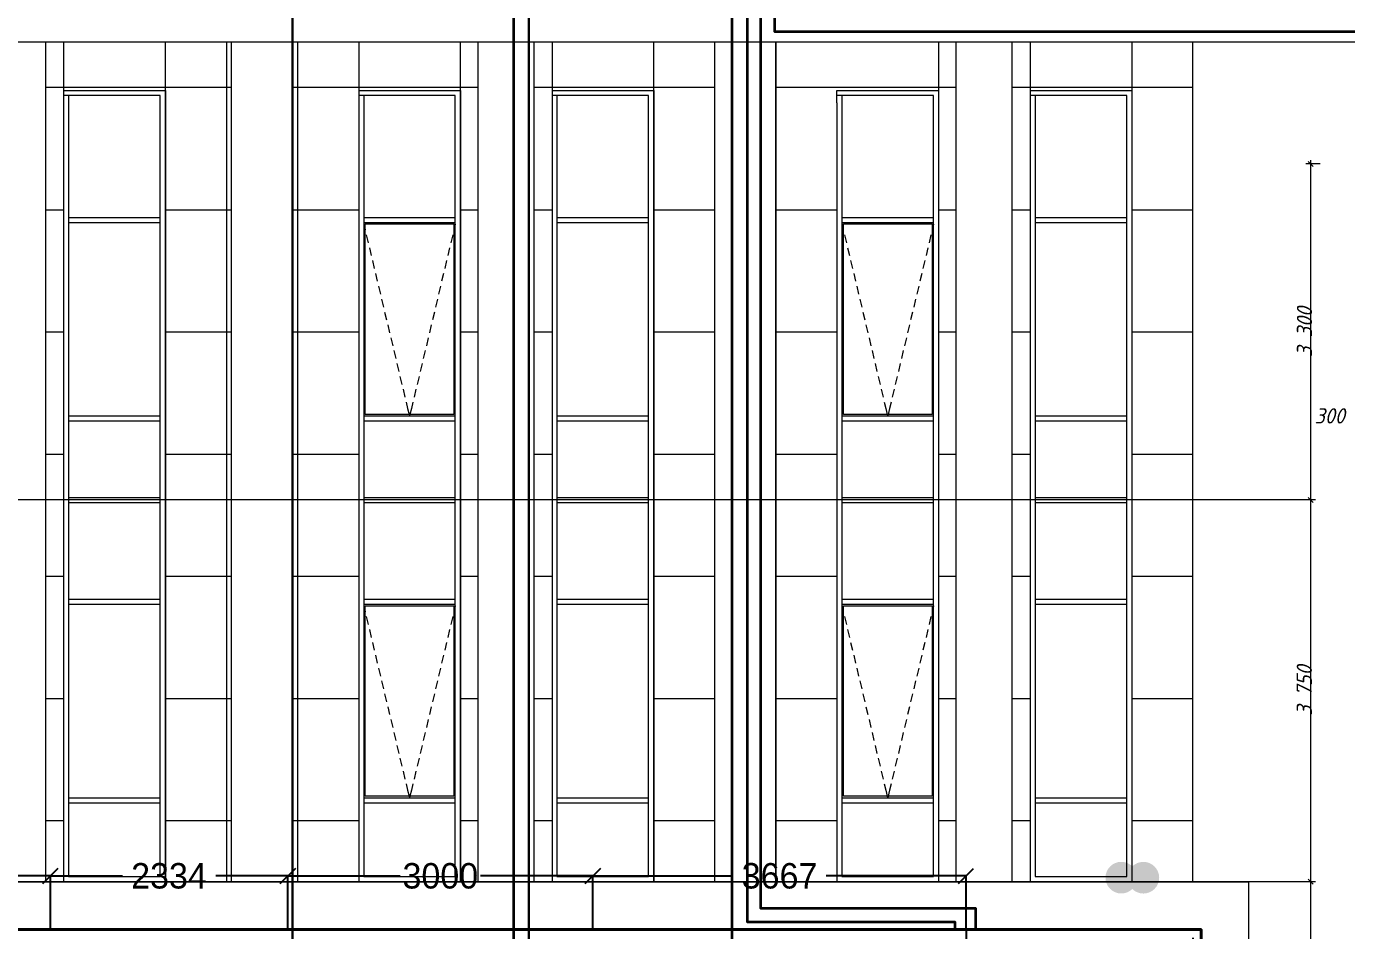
# Model space of a CAD drawing. Header units: millimetres. Extents: x 1499747 to 4230374, y -28481 to 441852.
# Drawn here: x 2710897 to 2723872, y 195405 to 204284 of the extents above; entities that cross this region are included whole.
import ezdxf
from ezdxf.xclip import XClip

# ---------------------------------------------------------------- set-up
doc = ezdxf.new("R2010")
doc.units = ezdxf.units.MM
doc.header["$MEASUREMENT"] = 0
doc.header["$XCLIPFRAME"] = 0
doc.layers.add('0_ANNOT_Dimensions', color=7, linetype='Continuous')
for name, color, linetype, lineweight in [('1 Фасад_42_Витражные окна_Ном._пера__1_Ном._пера__7', 7, 'Continuous', 18), ('1 Фасад_42_Витражные окна_Ном._пера__92_Ном._пера__233', 233, 'Continuous', 18), ('1 Фасад_42_Выступы_Ном._пера__1_Ном._пера__7', 7, 'Continuous', 18), ('1 Фасад_42_Конструктив - Балки_Ном._пера__10_Ном._пера__134', 134, 'Continuous', 18), ('1 Фасад_42_Конструктив - Перекрытия_Ном._пера__1_Ном._пера__7', 7, 'Continuous', 18), ('1 Фасад_42_Конструктив - Стены Ненесущие Газоблок_Ном._пера__87_Ном._пера__251', 250, 'Continuous', 18), ('1 Фасад_42_Окна Archicad_Ном._пера__87_Ном._пера__251', 250, 'Continuous', 18), ('1 Фасад_42_Отделка керамика_Ном._пера__1_Ном._пера__7', 7, 'Continuous', 18), ('1 Фасад_42_Парапет_Ном._пера__20_Ном._пера__1', 1, 'Continuous', 18), ('1 Фасад_42_Сетка кладки_Ном._пера__20_Ном._пера__1', 1, 'Continuous', 18), ('1 Фасад_42_Сетка кладки_Ном._пера__5_Ном._пера__5', 5, 'Continuous', 18), ('1 Фасад_42_Сетка кладки_Ном._пера__62_Ном._пера__253', 252, 'Continuous', 18), ('Кабель 2x4mm', 200, 'Continuous', 30), ('Кабель 2х10mm', 230, 'Continuous', 30), ('Кабель 2х6 mm', 150, 'Continuous', 30)]:
    doc.layers.add(name, color=color, linetype=linetype, lineweight=lineweight)
doc.styles.add('СГЕНЕРИР_СТИЛЬ_1', font='')
doc.styles.get('СГЕНЕРИР_СТИЛЬ_1').set_extended_font_data('GOST Common', italic=True)
doc.dimstyles.get("Standard").update_dxf_attribs({"dimtxt": 0.18, "dimasz": 0.18, "dimexe": 0.18, "dimexo": 0.0625, "dimgap": 0.09, "dimtad": 0, "dimtih": 1, "dimtoh": 1, "dimdec": 4, "dimzin": 0, "dimdsep": 46, "dimtxsty": 'Standard', "dimcen": 0.09, "dimadec": 0, "dimazin": 0, "dimtfac": 1, "dimtdec": 4, "dimtofl": 0, "dimtmove": 0, "dimatfit": 3, "dimfxl": 1, "dimtolj": 1, "dimtzin": 0, "dimarcsym": 0})

# ---------------------------------------------------------------- blocks, each defined once
blk = doc.blocks.new('Чертеж_5_42', base_point=(1557140, 9891))
at = {"layer": '1 Фасад_42_Витражные окна_Ном._пера__1_Ном._пера__7', "color": 252, "linetype": 'Continuous', "true_color": 0x939598}
for p, q in [((1517590, 54211), (1517541, 54211)), ((1518490, 54211), (1517590, 54211)), ((1517590, 54211), (1517590, 53281)), ((1518490, 53281), (1518490, 54211)), ((1520490, 54211), (1520441, 54211)), ((1521390, 54211), (1520490, 54211)), ((1520490, 54211), (1520490, 53281)), ((1521390, 53281), (1521390, 54211)), ((1522390, 54211), (1522341, 54211)), ((1523290, 54211), (1522390, 54211)), ((1522390, 54211), (1522390, 53281)), ((1523290, 53281), (1523290, 54211)), ((1525191, 54211), (1525141, 54211)), ((1526091, 54211), (1525191, 54211)), ((1525191, 54211), (1525191, 53281)), ((1526091, 53281), (1526091, 54211)), ((1527090, 54211), (1527041, 54211)), ((1527990, 54211), (1527090, 54211)), ((1527090, 54211), (1527090, 53281)), ((1527990, 53281), (1527990, 54211)), ((1517590, 53281), (1517590, 52991)), ((1518490, 53016), (1518490, 53281)), ((1520490, 53281), (1520490, 52991)), ((1521390, 53016), (1521390, 53281)), ((1522390, 53281), (1522390, 52991)), ((1523290, 53016), (1523290, 53281)), ((1525191, 53281), (1525191, 52991)), ((1526091, 53016), (1526091, 53281)), ((1527090, 53281), (1527090, 52991)), ((1527990, 53016), (1527990, 53281)), ((1517590, 53016), (1518490, 53016)), ((1517590, 52991), (1517590, 52561)), ((1517590, 52966), (1518490, 52966)), ((1518490, 52991), (1518490, 53016)), ((1518490, 52966), (1518490, 52991)), ((1518490, 51066), (1518490, 52966)), ((1520490, 53016), (1521390, 53016)), ((1520490, 52991), (1520490, 52561)), ((1520490, 52966), (1521390, 52966)), ((1520505, 52951), (1521375, 52951)), ((1520505, 51081), (1520505, 52951)), ((1521375, 52951), (1521375, 51081)), ((1521390, 52991), (1521390, 53016)), ((1521390, 52966), (1521390, 52991)), ((1521390, 51066), (1521390, 52966)), ((1522390, 53016), (1523290, 53016)), ((1522390, 52991), (1522390, 52561)), ((1522390, 52966), (1523290, 52966)), ((1523290, 52991), (1523290, 53016)), ((1523290, 52966), (1523290, 52991)), ((1523290, 51066), (1523290, 52966)), ((1525191, 53016), (1526091, 53016)), ((1525191, 52991), (1525191, 52561)), ((1525191, 52966), (1526091, 52966)), ((1525206, 52951), (1526076, 52951)), ((1525206, 51081), (1525206, 52951)), ((1526076, 52951), (1526076, 51081)), ((1526091, 52991), (1526091, 53016)), ((1526091, 52966), (1526091, 52991)), ((1526091, 51066), (1526091, 52966)), ((1527090, 53016), (1527990, 53016)), ((1527090, 52991), (1527090, 52561)), ((1527090, 52966), (1527990, 52966)), ((1527990, 52991), (1527990, 53016)), ((1527990, 52966), (1527990, 52991)), ((1527990, 51066), (1527990, 52966)), ((1517590, 52561), (1517590, 51041)), ((1520490, 52561), (1520490, 51041)), ((1522390, 52561), (1522390, 51041)), ((1525191, 52561), (1525191, 51041)), ((1527090, 52561), (1527090, 51041)), ((1517590, 51066), (1518490, 51066)), ((1517590, 51041), (1517590, 50691)), ((1517590, 51016), (1518490, 51016)), ((1518490, 51041), (1518490, 51066)), ((1518490, 51016), (1518490, 51041)), ((1518490, 50691), (1518490, 51016)), ((1520490, 51066), (1521390, 51066)), ((1520490, 51041), (1520490, 50691)), ((1520490, 51016), (1521390, 51016)), ((1521375, 51081), (1520505, 51081)), ((1521390, 51041), (1521390, 51066)), ((1521390, 51016), (1521390, 51041)), ((1521390, 50691), (1521390, 51016)), ((1522390, 51066), (1523290, 51066)), ((1522390, 51041), (1522390, 50691)), ((1522390, 51016), (1523290, 51016)), ((1523290, 51041), (1523290, 51066)), ((1523290, 51016), (1523290, 51041)), ((1523290, 50691), (1523290, 51016)), ((1525191, 51066), (1526091, 51066)), ((1525191, 51041), (1525191, 50691)), ((1525191, 51016), (1526091, 51016)), ((1526076, 51081), (1525206, 51081)), ((1526091, 51041), (1526091, 51066)), ((1526091, 51016), (1526091, 51041)), ((1526091, 50691), (1526091, 51016)), ((1527090, 51066), (1527990, 51066)), ((1527090, 51041), (1527090, 50691)), ((1527090, 51016), (1527990, 51016)), ((1527990, 51041), (1527990, 51066)), ((1527990, 51016), (1527990, 51041)), ((1527990, 50691), (1527990, 51016)), ((1517590, 50691), (1517590, 50241)), ((1518490, 50266), (1518490, 50691)), ((1520490, 50691), (1520490, 50241)), ((1521390, 50266), (1521390, 50691)), ((1522390, 50691), (1522390, 50241)), ((1523290, 50266), (1523290, 50691)), ((1525191, 50691), (1525191, 50241)), ((1526091, 50266), (1526091, 50691)), ((1527090, 50691), (1527090, 50241)), ((1527990, 50266), (1527990, 50691)), ((1517590, 50266), (1518490, 50266)), ((1517590, 50241), (1517590, 49241)), ((1518490, 50241), (1518490, 50266)), ((1518490, 50216), (1518490, 50241)), ((1520490, 50266), (1521390, 50266)), ((1520490, 50241), (1520490, 49241)), ((1521390, 50241), (1521390, 50266)), ((1521390, 50216), (1521390, 50241)), ((1522390, 50266), (1523290, 50266)), ((1522390, 50241), (1522390, 49241)), ((1523290, 50241), (1523290, 50266)), ((1523290, 50216), (1523290, 50241)), ((1525191, 50266), (1526091, 50266)), ((1525191, 50241), (1525191, 49241)), ((1526091, 50241), (1526091, 50266)), ((1526091, 50216), (1526091, 50241)), ((1527090, 50266), (1527990, 50266)), ((1527090, 50241), (1527090, 49241)), ((1527990, 50241), (1527990, 50266)), ((1527990, 50216), (1527990, 50241)), ((1517590, 50216), (1518490, 50216)), ((1518490, 49266), (1518490, 50216)), ((1520490, 50216), (1521390, 50216)), ((1521390, 49266), (1521390, 50216)), ((1522390, 50216), (1523290, 50216)), ((1523290, 49266), (1523290, 50216)), ((1525191, 50216), (1526091, 50216)), ((1526091, 49266), (1526091, 50216)), ((1527090, 50216), (1527990, 50216)), ((1527990, 49266), (1527990, 50216)), ((1517590, 49266), (1518490, 49266)), ((1517590, 49241), (1517590, 48791)), ((1517590, 49216), (1518490, 49216)), ((1518490, 49241), (1518490, 49266)), ((1518490, 49216), (1518490, 49241)), ((1518490, 48101), (1518490, 49216)), ((1520490, 49266), (1521390, 49266)), ((1520490, 49241), (1520490, 48791)), ((1520490, 49216), (1521390, 49216)), ((1520505, 49201), (1521375, 49201)), ((1520505, 47331), (1520505, 49201)), ((1521375, 49201), (1521375, 47331)), ((1521390, 49241), (1521390, 49266)), ((1521390, 49216), (1521390, 49241)), ((1521390, 48101), (1521390, 49216)), ((1522390, 49266), (1523290, 49266)), ((1522390, 49241), (1522390, 48791)), ((1522390, 49216), (1523290, 49216)), ((1523290, 49241), (1523290, 49266)), ((1523290, 49216), (1523290, 49241)), ((1523290, 48101), (1523290, 49216)), ((1525191, 49266), (1526091, 49266)), ((1525191, 49241), (1525191, 48791)), ((1525191, 49216), (1526091, 49216)), ((1525206, 49201), (1526076, 49201)), ((1525206, 47331), (1525206, 49201)), ((1526076, 49201), (1526076, 47331)), ((1526091, 49241), (1526091, 49266)), ((1526091, 49216), (1526091, 49241)), ((1526091, 48101), (1526091, 49216)), ((1527090, 49266), (1527990, 49266)), ((1527090, 49241), (1527090, 48791)), ((1527090, 49216), (1527990, 49216)), ((1527990, 49241), (1527990, 49266)), ((1527990, 49216), (1527990, 49241)), ((1527990, 48101), (1527990, 49216)), ((1517590, 48791), (1517590, 48101)), ((1520490, 48791), (1520490, 48101)), ((1522390, 48791), (1522390, 48101)), ((1525191, 48791), (1525191, 48101)), ((1527090, 48791), (1527090, 48101)), ((1517590, 48101), (1517590, 47391)), ((1518490, 47316), (1518490, 48101)), ((1520490, 48101), (1520490, 47391)), ((1521390, 47316), (1521390, 48101)), ((1522390, 48101), (1522390, 47391)), ((1523290, 47316), (1523290, 48101)), ((1525191, 48101), (1525191, 47391)), ((1526091, 47316), (1526091, 48101)), ((1527090, 48101), (1527090, 47391)), ((1527990, 47316), (1527990, 48101)), ((1517590, 47391), (1517590, 47291)), ((1520490, 47391), (1520490, 47291)), ((1522390, 47391), (1522390, 47291)), ((1525191, 47391), (1525191, 47291)), ((1527090, 47391), (1527090, 47291)), ((1517590, 47316), (1518490, 47316)), ((1517590, 47291), (1517590, 46541)), ((1517590, 47266), (1518490, 47266)), ((1518490, 47291), (1518490, 47316)), ((1518490, 46541), (1518490, 47291)), ((1520490, 47316), (1521390, 47316)), ((1520490, 47291), (1520490, 46541)), ((1520490, 47266), (1521390, 47266)), ((1521375, 47331), (1520505, 47331)), ((1521390, 47291), (1521390, 47316)), ((1521390, 46541), (1521390, 47291)), ((1522390, 47316), (1523290, 47316)), ((1522390, 47291), (1522390, 46541)), ((1522390, 47266), (1523290, 47266)), ((1523290, 47291), (1523290, 47316)), ((1523290, 46541), (1523290, 47291)), ((1525191, 47316), (1526091, 47316)), ((1525191, 47291), (1525191, 46541)), ((1525191, 47266), (1526091, 47266)), ((1526076, 47331), (1525206, 47331)), ((1526091, 47291), (1526091, 47316)), ((1526091, 46541), (1526091, 47291)), ((1527090, 47316), (1527990, 47316)), ((1527090, 47291), (1527090, 46541)), ((1527090, 47266), (1527990, 47266)), ((1527990, 47291), (1527990, 47316)), ((1527990, 47266), (1527990, 47291)), ((1527990, 46541), (1527990, 47266)), ((1517590, 46541), (1518490, 46541)), ((1520490, 46541), (1521390, 46541)), ((1522390, 46541), (1523290, 46541)), ((1525191, 46541), (1526091, 46541)), ((1527090, 46541), (1527990, 46541))]:
    blk.add_line(p, q, dxfattribs=at)
at = {"layer": '1 Фасад_42_Витражные окна_Ном._пера__92_Ном._пера__233', "color": 252, "linetype": 'Continuous', "true_color": 0x939598}
for p, q in [((1520490, 52950), (1520504, 52893)), ((1521390, 52950), (1521377, 52893)), ((1525191, 52950), (1525204, 52893)), ((1526091, 52950), (1526077, 52893)), ((1520516, 52845), (1520534, 52767)), ((1521365, 52845), (1521347, 52767)), ((1525216, 52845), (1525234, 52767)), ((1526065, 52845), (1526047, 52767)), ((1520546, 52718), (1520564, 52641)), ((1521335, 52718), (1521317, 52641)), ((1525246, 52718), (1525264, 52641)), ((1526035, 52718), (1526017, 52641)), ((1520576, 52592), (1520594, 52514)), ((1521305, 52592), (1521287, 52514)), ((1525276, 52592), (1525294, 52514)), ((1526005, 52592), (1525987, 52514)), ((1520606, 52465), (1520624, 52388)), ((1521275, 52465), (1521256, 52388)), ((1525306, 52465), (1525325, 52388)), ((1525975, 52465), (1525957, 52388)), ((1520636, 52339), (1520655, 52261)), ((1521245, 52339), (1521226, 52261)), ((1525336, 52339), (1525355, 52261)), ((1525945, 52339), (1525926, 52261)), ((1520666, 52213), (1520685, 52135)), ((1521215, 52213), (1521196, 52135)), ((1525366, 52213), (1525385, 52135)), ((1525915, 52213), (1525896, 52135)), ((1520696, 52086), (1520715, 52008)), ((1521185, 52086), (1521166, 52008)), ((1525396, 52086), (1525415, 52008)), ((1525885, 52086), (1525866, 52008)), ((1520726, 51960), (1520745, 51882)), ((1521154, 51960), (1521136, 51882)), ((1525427, 51960), (1525445, 51882)), ((1525855, 51960), (1525836, 51882)), ((1520757, 51833), (1520775, 51755)), ((1521124, 51833), (1521106, 51755)), ((1525457, 51833), (1525475, 51755)), ((1525824, 51833), (1525806, 51755)), ((1520787, 51707), (1520805, 51629)), ((1521094, 51707), (1521076, 51629)), ((1525487, 51707), (1525505, 51629)), ((1525794, 51707), (1525776, 51629)), ((1520817, 51580), (1520835, 51502)), ((1521064, 51580), (1521046, 51502)), ((1525517, 51580), (1525535, 51502)), ((1525764, 51580), (1525746, 51502)), ((1520847, 51454), (1520866, 51376)), ((1521034, 51454), (1521015, 51376)), ((1525547, 51454), (1525566, 51376)), ((1525734, 51454), (1525715, 51376)), ((1520877, 51327), (1520896, 51249)), ((1521004, 51327), (1520985, 51249)), ((1525577, 51327), (1525596, 51249)), ((1525704, 51327), (1525685, 51249)), ((1520907, 51201), (1520922, 51139)), ((1520922, 51139), (1520936, 51081)), ((1520959, 51139), (1520945, 51081)), ((1520974, 51201), (1520959, 51139)), ((1525607, 51201), (1525622, 51139)), ((1525622, 51139), (1525636, 51081)), ((1525659, 51139), (1525645, 51081)), ((1525674, 51201), (1525659, 51139)), ((1520936, 51081), (1520939, 51066)), ((1520945, 51081), (1520942, 51066)), ((1525636, 51081), (1525639, 51066)), ((1525645, 51081), (1525642, 51066)), ((1520490, 49200), (1520504, 49143)), ((1521390, 49200), (1521377, 49143)), ((1525191, 49200), (1525204, 49143)), ((1526091, 49200), (1526077, 49143)), ((1520516, 49095), (1520534, 49017)), ((1521365, 49095), (1521347, 49017)), ((1525216, 49095), (1525234, 49017)), ((1526065, 49095), (1526047, 49017)), ((1520546, 48968), (1520564, 48891)), ((1521335, 48968), (1521317, 48891)), ((1525246, 48968), (1525264, 48891)), ((1526035, 48968), (1526017, 48891)), ((1520576, 48842), (1520594, 48764)), ((1521305, 48842), (1521287, 48764)), ((1525276, 48842), (1525294, 48764)), ((1526005, 48842), (1525987, 48764)), ((1520606, 48715), (1520624, 48638)), ((1521275, 48715), (1521256, 48638)), ((1525306, 48715), (1525325, 48638)), ((1525975, 48715), (1525957, 48638)), ((1520636, 48589), (1520655, 48511)), ((1521245, 48589), (1521226, 48511)), ((1525336, 48589), (1525355, 48511)), ((1525945, 48589), (1525926, 48511)), ((1520666, 48463), (1520685, 48385)), ((1521215, 48463), (1521196, 48385)), ((1525366, 48463), (1525385, 48385)), ((1525915, 48463), (1525896, 48385)), ((1520696, 48336), (1520715, 48258)), ((1521185, 48336), (1521166, 48258)), ((1525396, 48336), (1525415, 48258)), ((1525885, 48336), (1525866, 48258)), ((1520726, 48210), (1520745, 48132)), ((1521154, 48210), (1521136, 48132)), ((1525427, 48210), (1525445, 48132)), ((1525855, 48210), (1525836, 48132)), ((1520757, 48083), (1520775, 48005)), ((1521124, 48083), (1521106, 48005)), ((1525457, 48083), (1525475, 48005)), ((1525824, 48083), (1525806, 48005)), ((1520787, 47957), (1520805, 47879)), ((1521094, 47957), (1521076, 47879)), ((1525487, 47957), (1525505, 47879)), ((1525794, 47957), (1525776, 47879)), ((1520817, 47830), (1520835, 47752)), ((1521064, 47830), (1521046, 47752)), ((1525517, 47830), (1525535, 47752)), ((1525764, 47830), (1525746, 47752)), ((1520847, 47704), (1520866, 47626)), ((1521034, 47704), (1521015, 47626)), ((1525547, 47704), (1525566, 47626)), ((1525734, 47704), (1525715, 47626)), ((1520877, 47577), (1520896, 47499)), ((1521004, 47577), (1520985, 47499)), ((1525577, 47577), (1525596, 47499)), ((1525704, 47577), (1525685, 47499)), ((1520907, 47451), (1520922, 47389)), ((1520922, 47389), (1520936, 47331)), ((1520959, 47389), (1520945, 47331)), ((1520974, 47451), (1520959, 47389)), ((1525607, 47451), (1525622, 47389)), ((1525622, 47389), (1525636, 47331)), ((1525659, 47389), (1525645, 47331)), ((1525674, 47451), (1525659, 47389)), ((1520936, 47331), (1520939, 47316)), ((1520945, 47331), (1520942, 47316)), ((1525636, 47331), (1525639, 47316)), ((1525645, 47331), (1525642, 47316))]:
    blk.add_line(p, q, dxfattribs=at)
at = {"layer": '1 Фасад_42_Выступы_Ном._пера__1_Ном._пера__7', "color": 252, "linetype": 'Continuous', "true_color": 0x939598}
for p, q in [((1517366, 46491), (1517366, 54741)), ((1519190, 46491), (1519190, 54741)), ((1519790, 46491), (1519790, 54741)), ((1521616, 46491), (1521616, 54741)), ((1522166, 46491), (1522166, 54741)), ((1523940, 46491), (1523940, 54741)), ((1524540, 46491), (1524540, 54741)), ((1526315, 46491), (1526315, 54741)), ((1526865, 46491), (1526865, 54741)), ((1528640, 46491), (1528640, 54741)), ((1516816, 46491), (1517366, 46491)), ((1517366, 46491), (1519190, 46491)), ((1519190, 46491), (1519790, 46491)), ((1519790, 46491), (1521616, 46491)), ((1521616, 46491), (1522166, 46491)), ((1522166, 46491), (1523940, 46491)), ((1523940, 46491), (1524540, 46491)), ((1524540, 46491), (1526315, 46491)), ((1526315, 46491), (1526865, 46491)), ((1526865, 46491), (1528640, 46491)), ((1528640, 46491), (1529190, 46491)), ((1528640, 46491), (1529190, 46491)), ((1529190, 19541), (1529190, 46491))]:
    blk.add_line(p, q, dxfattribs=at)
at = {"layer": '1 Фасад_42_Конструктив - Балки_Ном._пера__10_Ном._пера__134', "color": 252, "linetype": 'Continuous', "true_color": 0x939598}
for p, q in [((1526141, 50081), (1526141, 50081)), ((1528040, 50081), (1528041, 50081)), ((1526141, 49841), (1526141, 49841)), ((1528040, 49841), (1528041, 49841))]:
    blk.add_line(p, q, dxfattribs=at)
at = {"layer": '1 Фасад_42_Конструктив - Перекрытия_Ном._пера__1_Ном._пера__7', "linetype": 'Continuous'}
for p, q in [((1518540, 50241), (1518541, 50241)), ((1521440, 50241), (1521441, 50241)), ((1523340, 50241), (1523341, 50241)), ((1526141, 50241), (1526141, 50241)), ((1528040, 50241), (1528041, 50241)), ((1521440, 50081), (1521441, 50081)), ((1523340, 50081), (1523341, 50081))]:
    blk.add_line(p, q, dxfattribs=at)
at = {"layer": '1 Фасад_42_Конструктив - Стены Ненесущие Газоблок_Ном._пера__87_Ном._пера__251', "color": 252, "linetype": 'Continuous', "true_color": 0x939598}
blk.add_line((1518541, 50081), (1518540, 50081), dxfattribs=at)
at = {"layer": '1 Фасад_42_Окна Archicad_Ном._пера__87_Ном._пера__251', "color": 252, "linetype": 'Continuous', "true_color": 0x939598}
for p, q in [((1518540, 48841), (1518541, 48841)), ((1521440, 48841), (1521441, 48841)), ((1523340, 48841), (1523341, 48841)), ((1526141, 48841), (1526141, 48841)), ((1528040, 48841), (1528041, 48841))]:
    blk.add_line(p, q, dxfattribs=at)
at = {"layer": '1 Фасад_42_Отделка керамика_Ном._пера__1_Ном._пера__7', "color": 252, "linetype": 'Continuous', "true_color": 0x939598}
for p, q in [((1517541, 54261), (1518541, 54261)), ((1518541, 54261), (1518541, 46491)), ((1520441, 54261), (1521441, 54261)), ((1521441, 54261), (1521441, 46491)), ((1522341, 54261), (1523341, 54261)), ((1523341, 54261), (1523341, 46491)), ((1525141, 54140), (1525141, 54261)), ((1525141, 54261), (1526141, 54261)), ((1526141, 54261), (1526141, 46491)), ((1527041, 54261), (1528041, 54261)), ((1528041, 54261), (1528041, 46491))]:
    blk.add_line(p, q, dxfattribs=at)
at = {"layer": '1 Фасад_42_Парапет_Ном._пера__20_Ном._пера__1', "color": 252, "linetype": 'Continuous', "true_color": 0x939598}
blk.add_line((1504941, 54741), (1533640, 54741), dxfattribs=at)
at = {"layer": '1 Фасад_42_Сетка кладки_Ном._пера__5_Ном._пера__5', "color": 252, "linetype": 'Continuous', "true_color": 0x939598}
for p, q in [((1529890, 53541), (1529751, 53541)), ((1529823, 53516), (1529773, 53566)), ((1529798, 53541), (1529798, 53579)), ((1529798, 50241), (1529798, 53541)), ((1529845, 50241), (1498778, 50241)), ((1529845, 50241), (1498778, 50241)), ((1529773, 50266), (1529823, 50216)), ((1529773, 50266), (1529823, 50216)), ((1529798, 46491), (1529798, 50241)), ((1529845, 46491), (1498778, 46491)), ((1529845, 46491), (1498778, 46491)), ((1529773, 46516), (1529823, 46466)), ((1529773, 46516), (1529823, 46466)), ((1529798, 43191), (1529798, 46491))]:
    blk.add_line(p, q, dxfattribs=at)
at = {"layer": '1 Фасад_42_Сетка кладки_Ном._пера__62_Ном._пера__253', "color": 252, "linetype": 'Continuous', "true_color": 0x939598}
for p, q in [((1517541, 54740), (1517541, 54261)), ((1518540, 54740), (1518540, 54261)), ((1519141, 54740), (1519141, 46491)), ((1519841, 54740), (1519841, 46491)), ((1520441, 54740), (1520441, 54261)), ((1521440, 54740), (1521440, 54261)), ((1522341, 54741), (1522341, 54261)), ((1523340, 54741), (1523340, 54261)), ((1524541, 54741), (1524541, 46491)), ((1526141, 54741), (1526141, 54261)), ((1527041, 54741), (1527041, 54261)), ((1528040, 54741), (1528040, 54261)), ((1519190, 54291), (1517366, 54291)), ((1517541, 54261), (1517541, 46491)), ((1518540, 54261), (1518540, 46491)), ((1521616, 54291), (1519790, 54291)), ((1520441, 54261), (1520441, 46491)), ((1521440, 54261), (1521440, 46491)), ((1523940, 54291), (1522166, 54291)), ((1522341, 54261), (1522341, 46491)), ((1523340, 54261), (1523340, 46491)), ((1526315, 54291), (1524540, 54291)), ((1526141, 54261), (1526141, 46491)), ((1528640, 54291), (1526865, 54291)), ((1527041, 54261), (1527041, 46491)), ((1528040, 54261), (1528040, 46491)), ((1525141, 54140), (1525141, 46491)), ((1517366, 53091), (1517540, 53091)), ((1518540, 53091), (1518541, 53091)), ((1518541, 53091), (1519190, 53091)), ((1519790, 53091), (1520440, 53091)), ((1521440, 53091), (1521441, 53091)), ((1521441, 53091), (1521616, 53091)), ((1522166, 53091), (1522340, 53091)), ((1523340, 53091), (1523341, 53091)), ((1523341, 53091), (1523940, 53091)), ((1524540, 53091), (1525141, 53091)), ((1526141, 53091), (1526141, 53091)), ((1526141, 53091), (1526315, 53091)), ((1526865, 53091), (1527040, 53091)), ((1528040, 53091), (1528041, 53091)), ((1528041, 53091), (1528640, 53091)), ((1517366, 51891), (1517540, 51891)), ((1518540, 51891), (1518541, 51891)), ((1518541, 51891), (1519190, 51891)), ((1519790, 51891), (1520440, 51891)), ((1521440, 51891), (1521441, 51891)), ((1521441, 51891), (1521616, 51891)), ((1522166, 51891), (1522340, 51891)), ((1523340, 51891), (1523341, 51891)), ((1523341, 51891), (1523940, 51891)), ((1524540, 51891), (1525141, 51891)), ((1526141, 51891), (1526141, 51891)), ((1526141, 51891), (1526315, 51891)), ((1526865, 51891), (1527040, 51891)), ((1528040, 51891), (1528041, 51891)), ((1528041, 51891), (1528640, 51891)), ((1517366, 50691), (1517540, 50691)), ((1518540, 50691), (1518541, 50691)), ((1518541, 50691), (1519190, 50691)), ((1519790, 50691), (1520440, 50691)), ((1521440, 50691), (1521441, 50691)), ((1521441, 50691), (1521616, 50691)), ((1522166, 50691), (1522340, 50691)), ((1523340, 50691), (1523341, 50691)), ((1523341, 50691), (1523940, 50691)), ((1524540, 50691), (1525141, 50691)), ((1526141, 50691), (1526141, 50691)), ((1526141, 50691), (1526315, 50691)), ((1526865, 50691), (1527040, 50691)), ((1528040, 50691), (1528041, 50691)), ((1528041, 50691), (1528640, 50691)), ((1517366, 49491), (1517540, 49491)), ((1518540, 49491), (1518541, 49491)), ((1518541, 49491), (1519190, 49491)), ((1519790, 49491), (1520440, 49491)), ((1521440, 49491), (1521441, 49491)), ((1521441, 49491), (1521616, 49491)), ((1522166, 49491), (1522340, 49491)), ((1523340, 49491), (1523341, 49491)), ((1523341, 49491), (1523940, 49491)), ((1524540, 49491), (1525141, 49491)), ((1526141, 49491), (1526141, 49491)), ((1526141, 49491), (1526315, 49491)), ((1526865, 49491), (1527040, 49491)), ((1528040, 49491), (1528041, 49491)), ((1528041, 49491), (1528640, 49491)), ((1517366, 48291), (1517540, 48291)), ((1518540, 48291), (1518541, 48291)), ((1518541, 48291), (1519190, 48291)), ((1519790, 48291), (1520440, 48291)), ((1521440, 48291), (1521441, 48291)), ((1521441, 48291), (1521616, 48291)), ((1522166, 48291), (1522340, 48291)), ((1523340, 48291), (1523341, 48291)), ((1523341, 48291), (1523940, 48291)), ((1524540, 48291), (1525141, 48291)), ((1526141, 48291), (1526141, 48291)), ((1526141, 48291), (1526315, 48291)), ((1526865, 48291), (1527040, 48291)), ((1528040, 48291), (1528041, 48291)), ((1528041, 48291), (1528640, 48291)), ((1517366, 47091), (1517540, 47091)), ((1518540, 47091), (1518541, 47091)), ((1518541, 47091), (1519190, 47091)), ((1519790, 47091), (1520440, 47091)), ((1521440, 47091), (1521441, 47091)), ((1521441, 47091), (1521616, 47091)), ((1522166, 47091), (1522340, 47091)), ((1523340, 47091), (1523341, 47091)), ((1523341, 47091), (1523940, 47091)), ((1524540, 47091), (1525141, 47091)), ((1526141, 47091), (1526141, 47091)), ((1526141, 47091), (1526315, 47091)), ((1526865, 47091), (1527040, 47091)), ((1528040, 47091), (1528041, 47091)), ((1528041, 47091), (1528640, 47091))]:
    blk.add_line(p, q, dxfattribs=at)
at = {"layer": '1 Фасад_42_Сетка кладки_Ном._пера__20_Ном._пера__1', "color": 252, "linetype": 'Continuous', "true_color": 0x939598, "insert": (1529836, 50991), "char_height": 150, "attachment_point": 7, "style": 'СГЕНЕРИР_СТИЛЬ_1'}
blk.add_mtext('\\A1;{\\pql;\\fGOST Common|b0|i1|c204|p0;\\W1.000000;300}', dxfattribs=at)
at = {"layer": '1 Фасад_42_Сетка кладки_Ном._пера__5_Ном._пера__5', "color": 252, "linetype": 'Continuous', "true_color": 0x939598, "char_height": 150, "attachment_point": 7, "rotation": 90, "style": 'СГЕНЕРИР_СТИЛЬ_1'}
for s, insert in [('\\A1;{\\pql;\\fGOST Common|b0|i1|c204|p0;\\W1.000000;3\xa0300}', (1529812, 51646)), ('\\A1;{\\pql;\\fGOST Common|b0|i1|c204|p0;\\W1.000000;3\xa0750}', (1529810, 48121))]:
    blk.add_mtext(s, dxfattribs=dict(at, insert=insert))
blk = doc.blocks.new('_Oblique')
at = {"color": 0, "linetype": 'ByBlock', "lineweight": -2}
blk.add_line((-0.5, -0.5), (0.5, 0.5), dxfattribs=at)
blk = doc.blocks.new('*D539')
at = {"layer": '0_ANNOT_Dimensions', "color": 0, "lineweight": -2, "transparency": 16777216}
for p, q in [((2720132, 195414), (2720132, 194570)), ((2722362, 195334), (2722362, 194570)), ((2720132, 194570), (2720788, 194570)), ((2722362, 194570), (2721705, 194570))]:
    blk.add_line(p, q, dxfattribs=at)
at = {"layer": 'Defpoints', "color": 0, "lineweight": 30, "transparency": 16777216}
for p in [(2720132, 195414), (2722362, 195334), (2720132, 194570)]:
    blk.add_point(p, dxfattribs=at)
at = {"layer": '0_ANNOT_Dimensions', "color": 0, "lineweight": -2, "transparency": 16777216, "xscale": 150, "yscale": 150, "zscale": 150, "rotation": 180}
blk.add_blockref('_Oblique', (2720132, 194570), dxfattribs=at)
at = {"layer": '0_ANNOT_Dimensions', "color": 0, "lineweight": -2, "transparency": 16777216, "xscale": 150, "yscale": 150, "zscale": 150}
blk.add_blockref('_Oblique', (2722362, 194570), dxfattribs=at)
at = {"layer": '0_ANNOT_Dimensions', "color": 0, "lineweight": 25, "transparency": 16777216, "insert": (2721247, 194570), "char_height": 250, "attachment_point": 5}
blk.add_mtext('\\A1;2229', dxfattribs=at)
blk = doc.blocks.new('*D541')
at = {"layer": '0_ANNOT_Dimensions', "color": 0, "lineweight": -2, "transparency": 16777216}
for p, q in [((2705132, 195414), (2705132, 195941)), ((2705132, 195941), (2707736, 195941)), ((2711132, 195941), (2708527, 195941)), ((2711132, 195414), (2711132, 195941))]:
    blk.add_line(p, q, dxfattribs=at)
at = {"layer": 'Defpoints', "color": 0, "lineweight": 30, "transparency": 16777216}
for p in [(2711132, 195941), (2705132, 195414), (2711132, 195414)]:
    blk.add_point(p, dxfattribs=at)
at = {"layer": '0_ANNOT_Dimensions', "color": 0, "lineweight": -2, "transparency": 16777216, "xscale": 150, "yscale": 150, "zscale": 150, "rotation": 180}
blk.add_blockref('_Oblique', (2705132, 195941), dxfattribs=at)
at = {"layer": '0_ANNOT_Dimensions', "color": 0, "lineweight": -2, "transparency": 16777216, "xscale": 150, "yscale": 150, "zscale": 150}
blk.add_blockref('_Oblique', (2711132, 195941), dxfattribs=at)
at = {"layer": '0_ANNOT_Dimensions', "color": 0, "lineweight": 25, "transparency": 16777216, "insert": (2708132, 195941), "char_height": 250, "attachment_point": 5}
blk.add_mtext('\\A1;6000', dxfattribs=at)
blk = doc.blocks.new('*D542')
at = {"layer": '0_ANNOT_Dimensions', "color": 0, "lineweight": -2, "transparency": 16777216}
for p, q in [((2711132, 195415), (2711132, 195941)), ((2711132, 195941), (2711840, 195941)), ((2713465, 195941), (2712757, 195941)), ((2713465, 195415), (2713465, 195941))]:
    blk.add_line(p, q, dxfattribs=at)
at = {"layer": 'Defpoints', "color": 0, "lineweight": 30, "transparency": 16777216}
for p in [(2713465, 195941), (2711132, 195414), (2713465, 195414)]:
    blk.add_point(p, dxfattribs=at)
at = {"layer": '0_ANNOT_Dimensions', "color": 0, "lineweight": -2, "transparency": 16777216, "xscale": 150, "yscale": 150, "zscale": 150, "rotation": 180}
blk.add_blockref('_Oblique', (2711132, 195941), dxfattribs=at)
at = {"layer": '0_ANNOT_Dimensions', "color": 0, "lineweight": -2, "transparency": 16777216, "xscale": 150, "yscale": 150, "zscale": 150}
blk.add_blockref('_Oblique', (2713465, 195941), dxfattribs=at)
at = {"layer": '0_ANNOT_Dimensions', "color": 0, "lineweight": 25, "transparency": 16777216, "insert": (2712298, 195941), "char_height": 250, "attachment_point": 5}
blk.add_mtext('\\A1;2334', dxfattribs=at)
blk = doc.blocks.new('*D543')
at = {"layer": '0_ANNOT_Dimensions', "color": 0, "lineweight": -2, "transparency": 16777216}
for p, q in [((2713465, 195415), (2713465, 195941)), ((2713465, 195941), (2714569, 195941)), ((2716465, 195941), (2715361, 195941)), ((2716465, 195415), (2716465, 195941))]:
    blk.add_line(p, q, dxfattribs=at)
at = {"layer": 'Defpoints', "color": 0, "lineweight": 30, "transparency": 16777216}
for p in [(2716465, 195941), (2713465, 195414), (2716465, 195414)]:
    blk.add_point(p, dxfattribs=at)
at = {"layer": '0_ANNOT_Dimensions', "color": 0, "lineweight": -2, "transparency": 16777216, "xscale": 150, "yscale": 150, "zscale": 150, "rotation": 180}
blk.add_blockref('_Oblique', (2713465, 195941), dxfattribs=at)
at = {"layer": '0_ANNOT_Dimensions', "color": 0, "lineweight": -2, "transparency": 16777216, "xscale": 150, "yscale": 150, "zscale": 150}
blk.add_blockref('_Oblique', (2716465, 195941), dxfattribs=at)
at = {"layer": '0_ANNOT_Dimensions', "color": 0, "lineweight": 25, "transparency": 16777216, "insert": (2714965, 195941), "char_height": 250, "attachment_point": 5}
blk.add_mtext('\\A1;3000', dxfattribs=at)
blk = doc.blocks.new('*D544')
at = {"layer": '0_ANNOT_Dimensions', "color": 0, "lineweight": -2, "transparency": 16777216}
for p, q in [((2716465, 195415), (2716465, 195941)), ((2716465, 195941), (2717840, 195941)), ((2720132, 195941), (2718757, 195941)), ((2720132, 195415), (2720132, 195941))]:
    blk.add_line(p, q, dxfattribs=at)
at = {"layer": 'Defpoints', "color": 0, "lineweight": 30, "transparency": 16777216}
for p in [(2720132, 195941), (2716465, 195414), (2720132, 195414)]:
    blk.add_point(p, dxfattribs=at)
at = {"layer": '0_ANNOT_Dimensions', "color": 0, "lineweight": -2, "transparency": 16777216, "xscale": 150, "yscale": 150, "zscale": 150, "rotation": 180}
blk.add_blockref('_Oblique', (2716465, 195941), dxfattribs=at)
at = {"layer": '0_ANNOT_Dimensions', "color": 0, "lineweight": -2, "transparency": 16777216, "xscale": 150, "yscale": 150, "zscale": 150}
blk.add_blockref('_Oblique', (2720132, 195941), dxfattribs=at)
at = {"layer": '0_ANNOT_Dimensions', "color": 0, "lineweight": 25, "transparency": 16777216, "insert": (2718299, 195941), "char_height": 250, "attachment_point": 5}
blk.add_mtext('\\A1;3667', dxfattribs=at)

msp = doc.modelspace()

# ---------------------------------------------------------------- block references
at = {"layer": 'Кабель 2х6 mm', "lineweight": 35}
ref = msp.add_blockref('Чертеж_5_42', (2750861.57013, 159284.39347), dxfattribs=at)
XClip(ref).set_block_clipping_path([(1496000, -1299.0576434789), (1580000, 60181.6414690267)])

# ---------------------------------------------------------------- next in the draw order: hatches: boundary and pattern name
at = {"layer": 'Кабель 2x4mm', "lineweight": 30, "true_color": 0xcd2027}
h = msp.add_hatch(color=242, dxfattribs=at)
h.dxf.hatch_style = 1
edge = h.paths.add_edge_path()
edge.add_arc((2721658.12404, 195924.43609), 155.38021, 0, 360)
h = msp.add_hatch(color=242, dxfattribs=at)
h.dxf.hatch_style = 1
edge = h.paths.add_edge_path()
edge.add_arc((2721874.92917, 195923.94014), 155.49768, 0, 360)

# ---------------------------------------------------------------- next in the draw order: linework, layer by layer
at = {"layer": 'Кабель 2x4mm', "color": 30, "lineweight": 30, "true_color": 0xf26722}
msp.add_lwpolyline([(2715835.21451, 204734.31515), (2715835.21451, 163999.49786), (2750861.57013, 163999.49786), (2750861.57013, 159544.08011)], dxfattribs=at)
at = {"layer": 'Кабель 2x4mm', "lineweight": 35}
for points in [[(2717979.4443, 204734.31515), (2717979.4443, 195491.05981), (2720023.29791, 195491.05981), (2720023.29791, 195412.72663)], [(2718111.43671, 204734.31515), (2718111.43671, 195625.13173), (2720225.17513, 195625.13173), (2720225.17513, 195414.40252)]]:
    msp.add_lwpolyline(points, dxfattribs=at)
at = {"layer": 'Кабель 2х10mm', "lineweight": 35}
msp.add_lwpolyline([(2715683.92258, 204734.31515), (2715683.92258, 169227.56612), (2713976.14046, 169227.56612), (2713927.3421, 169404.39347)], dxfattribs=at)
at = {"layer": 'Кабель 2х6 mm', "color": 18, "lineweight": 30, "true_color": 0x000000}
msp.add_lwpolyline([(2713511.04988, 150670.43637), (2713511.04988, 209377.03333)], dxfattribs=at)
at = {"layer": 'Кабель 2х6 mm', "lineweight": 35}
for points in [[(2718250.20469, 204734.31515), (2718250.20469, 204234.38282), (2727372.21047, 204234.38282), (2732345.83866, 205468.43245), (2732345.83866, 202275.8534)], [(2717831.0407, 204734.31515), (2717831.0407, 179215.83556), (2722268.22703, 179215.83556), (2722268.22703, 180014.68274), (2722441.57012, 180223.84372)]]:
    msp.add_lwpolyline(points, dxfattribs=at)
at = {"layer": 'Кабель 2х6 mm', "lineweight": 30}
for points in [[(2699131.52896, 195414.43262), (2720132.12896, 195414.40252)], [(2720132.12896, 195414.40252), (2722441.57012, 195414.3589), (2722441.57012, 180223.84372)]]:
    msp.add_lwpolyline(points, dxfattribs=at)
at = {"layer": 'Кабель 2х6 mm', "color": 11, "lineweight": 40, "true_color": 0xf27172}
for points in [[(2705131.52896, 195414.43262), (2711131.52896, 195414.43262)], [(2713465.32896, 195414.47177), (2716465.32896, 195414.47177)]]:
    msp.add_lwpolyline(points, dxfattribs=at)
at = {"layer": 'Кабель 2х6 mm', "color": 244, "lineweight": 40, "true_color": 0x991b1e}
for points in [[(2711131.52896, 195414.47177), (2713465.32896, 195414.47177)], [(2716465.32896, 195414.47177), (2720132.12896, 195414.40252)]]:
    msp.add_lwpolyline(points, dxfattribs=at)
at = {"layer": 'Кабель 2х6 mm', "color": 32, "lineweight": 40, "true_color": 0xcd6928}
msp.add_lwpolyline([(2720132.12896, 195414.40252), (2722441.57012, 195414.40252), (2722441.57012, 191723.84372)], dxfattribs=at)

# ---------------------------------------------------------------- next in the draw order: dimensions: what is measured, and where the dimension line sits
at = {"layer": '0_ANNOT_Dimensions', "lineweight": 25}
for base, p1, p2, picture, middle in [((2711131.52896, 195941.00379), (2705131.52896, 195414.43262), (2711131.52896, 195414.43262), '*D541', (2708131.52896, 195941.00379)), ((2713465.32896, 195941.04294), (2711131.52896, 195414.47177), (2713465.32896, 195414.47177), '*D542', (2712298.42896, 195941.04294)), ((2716465.32896, 195941.04294), (2713465.32896, 195414.47177), (2716465.32896, 195414.47177), '*D543', (2714965.32896, 195941.04294)), ((2720132.12896, 195941.04294), (2716465.32896, 195414.47177), (2720132.12896, 195414.47177), '*D544', (2718298.72896, 195941.04294)), ((2720132.12896, 194570.0554), (2722361.57012, 195334.39347), (2720132.12896, 195414.40252), '*D539', (2721246.84954, 194570.0554))]:
    dim = msp.add_linear_dim(base=base, p1=p1, p2=p2, dimstyle='Standard', override={"dimtxt": 250, "dimasz": 150, "dimdec": 0, "dimblk1": 'Oblique', "dimblk2": 'Oblique', "dimsah": 1}, dxfattribs=at)
    dim.commit()
    dim.dimension.update_dxf_attribs({"geometry": picture, "text_midpoint": middle})

doc.saveas('drawing.dxf')
